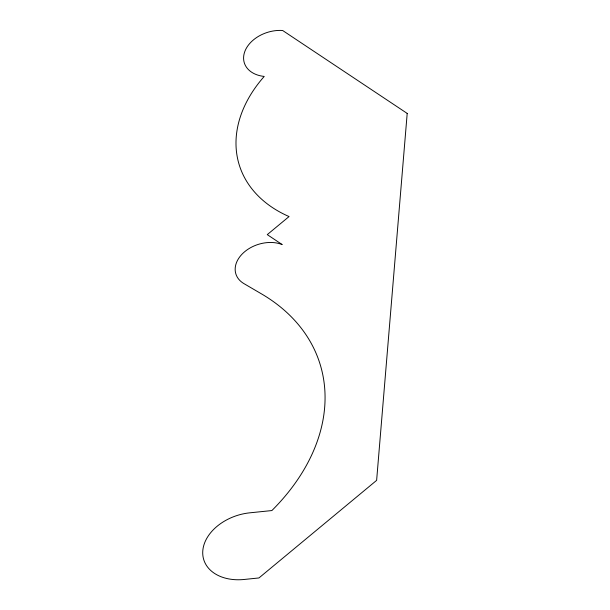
<?xml version="1.0" encoding="UTF-8"?>
<svg xmlns="http://www.w3.org/2000/svg" width="610" height="610" viewBox="0 0 610 610"><rect width="100%" height="100%" fill="white"/><g stroke="black" fill="none" stroke-linecap="round" stroke-linejoin="round"><path stroke-width="0.91" d="M407.198 113.414L376.629 480.367L258.953 577.952L244.221 579.462A45.315 32.216 -17.6 0 1 202.802 550.678A45.315 32.216 -17.6 0 1 249.772 512.827L271.869 510.562A218.639 155.413 -17.6 0 0 261.454 293.86L243.954 283.627A30.21 21.472 -17.6 0 1 242.239 253.966A30.21 21.472 -17.6 0 1 282.194 244.572L267.264 234.629L289.064 216.558A142.229 101.092 -17.6 0 1 264.221 76.433A31.148 22.143 -17.6 0 1 245.014 50.988A31.148 22.143 -17.6 0 1 282.651 30.5L407.198 113.414"/></g></svg>
